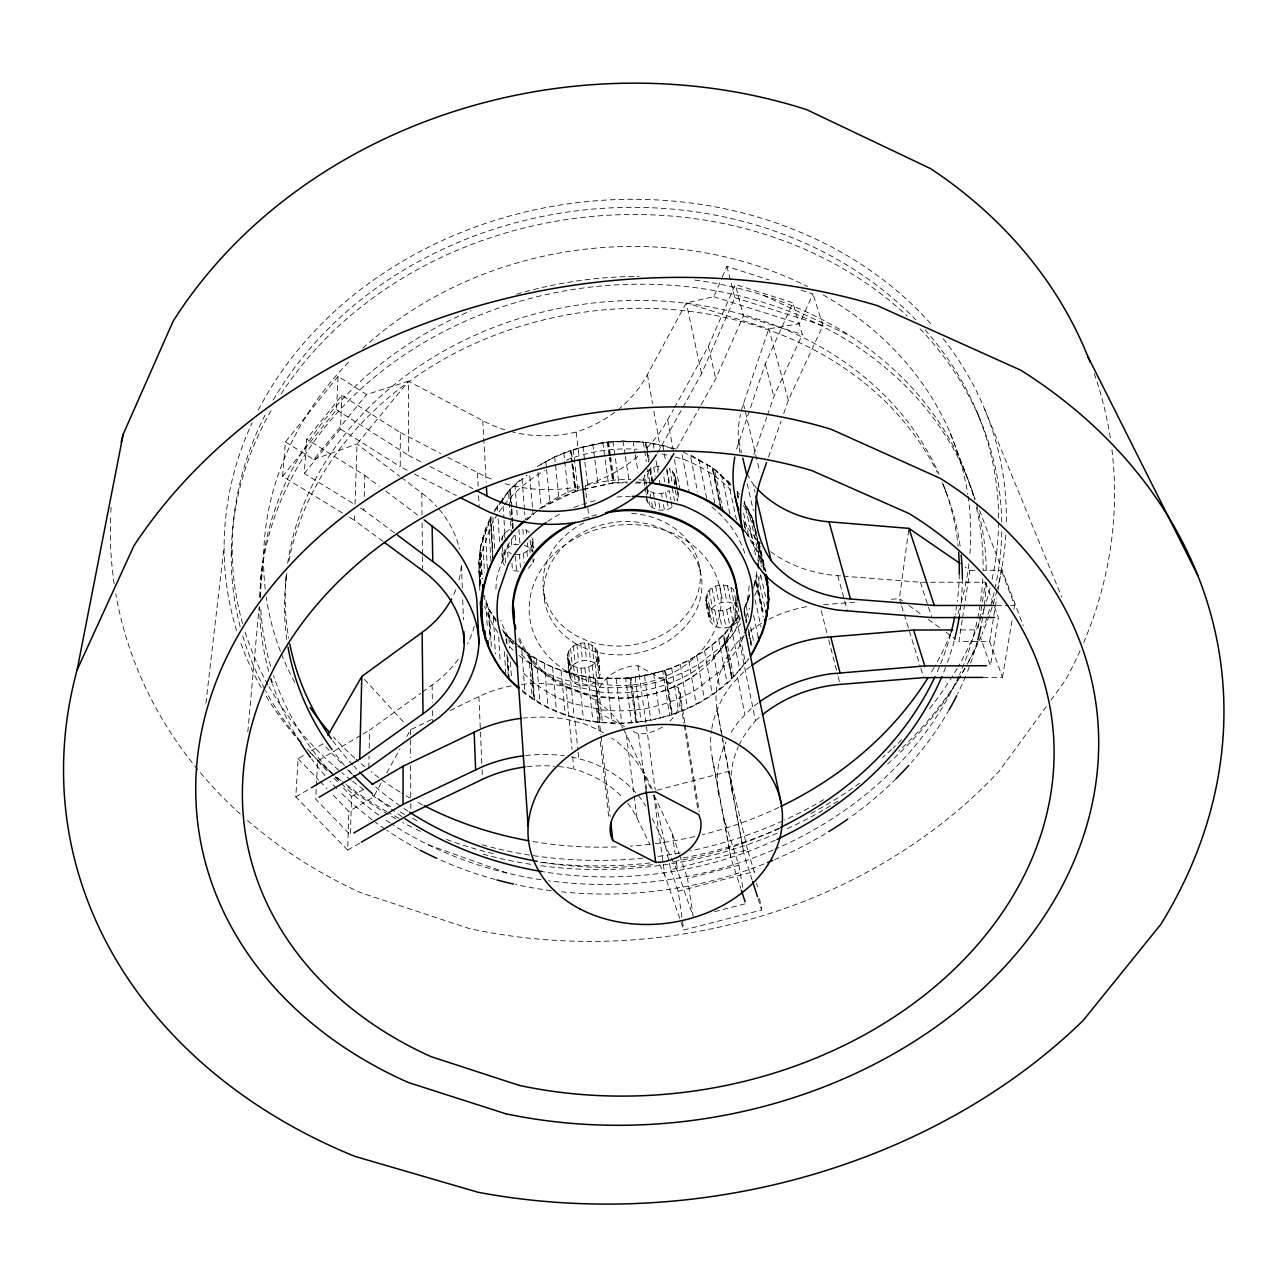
<?xml version="1.0" encoding="UTF-8"?>
<svg xmlns="http://www.w3.org/2000/svg" width="1288" height="1288" viewBox="0 0 1288 1288"><rect width="100%" height="100%" fill="white"/><g stroke="black" fill="none" stroke-linecap="round" stroke-linejoin="round"><path stroke-width="0.75" stroke-dasharray="5 3.75" d="M407.25 470.297L400.23 466.691L400.327 432.543L341.948 395.336L306.625 439.111L304.29 473.469L353.669 503.882M646.415 484.175L644.934 475.047L643.823 478.589L644.837 485.689M479.989 585.799L480.279 547.786L490.921 516.649L492.885 551.377M676.152 484.771L674.526 474.016L669.583 468.462L672.529 484.835M675.331 490.148L677.327 501.129L678.551 493.916L677.52 490.422M368.803 767.938L369.044 755.992M369.205 748.038L369.559 730.119L420.87 693.186M394.321 532.749L363.892 510.177L364.037 504.381M364.246 496.653L364.826 475.401L306.625 439.111M709.028 617.403C705.711 607.099 701.976 590.693 715.613 586.185C721.65 583.963 729.056 584.832 733.629 589.614L737.155 606.664C727.591 595.668 704.166 605.65 709.994 620.639C716.337 632.617 736.994 629.204 739.876 616.195M343.381 787.95L351.527 796.467L350.4 834.962L315.721 799.204L316.284 787.741M359.626 843.157L347.663 850.08L348.855 811.44L332.401 794.326M383.035 541.427L354.49 520.4L354.747 512.35M355.021 504.316L357.001 443.99L408.489 381.2L482.807 420.677A123.471 111.444 -5.1 0 0 504.687 429.773M304.29 473.469L340.435 429.001L341.948 395.336M316.381 785.825L317.605 760.999L361.284 735.046M342.511 513.059L282.603 476.351L336.474 409.697L338.084 376.305L366.549 394.547L408.489 381.2L408.699 455.469L422.931 462.827M347.663 850.08L295.805 796.918L298.108 758.696L304.757 754.736M758.6 565.529L758.262 540.751M479.812 590.419L478.782 562.421L480.263 548.269M285.856 581.403L286.403 574.287A337.987 282.33 -7.8 0 0 288.689 638.156M282.603 476.351L285.453 441.929L338.084 376.305M260.884 578.876L261.689 569.988M247.811 731.89L259.033 607.63M259.935 597.616L263.621 556.754M737.187 601.931L735.545 619.383L725.869 642.809L709.591 663.562M756.813 571.792L754.527 583.528M757.908 560.57L759.051 548.994L752.578 518.597L743.675 502.98M231.244 555.337L232.194 546.869M205.887 703.248L224.112 546.514M908.668 530.318L899.378 598.646L901.117 604.297M962.233 619.995L958.9 641.472L989.667 641.392L1002.434 677.311L982.76 677.391M962.539 617.999L969.945 570.294L965.002 566.897M978.204 627.9L985.513 582.224L920.389 582.24L843.672 576.187M989.667 641.392L996.799 597.938M998.087 590.049L1001.323 570.294L983.678 570.294M1002.434 677.311L1012.642 617.049M1013.962 609.272L1014.622 605.392L1001.323 570.294M753.448 588.294L755.863 580.212L763.221 613.378M492.773 560.151L490.39 517.696L485.302 529.191L480.392 547.432L481.921 578.65M501.225 539.833L504.188 533.248L510.595 528.74M515.313 554.436C524.119 555.37 534.214 548.253 532.717 538.706L533.49 548.092M528.273 568.33L533.184 562.598L534.198 559.137M674.477 407.7L708.4 346.279L735.368 284.439L792.909 302.777L765.249 363.924L736.591 449.045A137.768 116.564 -18.9 0 0 735.802 452.249M567.638 654.626C569.376 645.497 580.292 641.215 588.6 643.759C601.528 647.558 598.775 663.867 600.015 674.236C598.163 683.381 587.231 687.599 578.892 685.103C565.738 681.416 568.781 665.043 567.638 654.626L569.393 675.476M569.36 672.159C571.985 657.701 596.666 656.22 599.999 670.935M646.479 495.043L649.748 488.216M567.686 657.927C571.196 673.93 599.644 670.001 597.954 653.435M674.332 484.658L675.476 481.116M741.341 410.792A119.607 102.364 -19.5 0 1 743.434 403.788L768.791 328.81L799.413 323.771L813.002 293.986L799.606 289.687M753.85 454.519L766.763 417.151M767.407 415.283L773.863 396.591L802.327 334.494L792.909 302.777M768.501 457.015L781.059 421.112M783.7 413.561L788.32 400.327L822.935 325.542L813.002 293.986M705.824 600.256C708.754 615.439 733.5 613.41 736.334 599.097M487.267 526.985L480.666 545.693L482.292 578.843M744.142 609.063L750.067 594.541L747.732 599.838M749.986 594.396L743.884 609.144L746.654 622.346M753.754 585.316L756.008 579.858L762.931 611.076M740.423 617.982L735.416 630.025A126.997 106.324 -7.8 0 1 600.611 692.091L569.908 685.297A126.997 106.324 -7.8 0 1 520.175 653.096M745.655 617.628L749.536 608.306M754.849 595.555L757.875 588.262A141.358 118.963 -7.8 0 0 760.387 574.802M743.595 636.272L738.926 647.478L720.475 670.871L695.906 689.788A128.253 106.823 -7.8 0 1 602.848 710.026L571.856 703.248A128.253 106.823 -7.8 0 1 521.624 671M617.902 409.809A123.439 111.348 -4.4 0 0 647.429 374.663L686.279 302.857L713.81 296.691L721.505 278.868M722.278 277.081L726.899 266.391L769 279.882M657.331 453.135A130.12 115.067 -4.8 0 0 660.341 448.031L701.541 373.729L734.82 297.608L726.899 266.391M701.123 404.867L715.709 378.769L743.434 315.946L735.368 284.439M746.863 621.814L744.094 608.628L749.761 597.745M381.071 783.233L373.472 797.047L348.855 811.44M386.786 772.881L400.085 748.714M406.75 736.623L410.55 729.733L432.124 719.268M646.93 447.789A142.356 127.061 -4.6 0 0 663.352 427.246L673.511 409.455M676.812 448.385L700.157 406.606M494.512 510.161L509.806 489.633L510.644 501.628M500.259 503.27L508.47 491.034L510.418 519.032M748.634 659.15L732.405 678.438L723.888 634.694L738.668 617.129M493.996 512.238L500.871 502.417M502.014 500.774L510.032 489.311L526.937 475.159M1046.307 706.532L999.585 770.707A503.399 427.6 -7.8 0 1 469.46 928.616L360.914 892.777A503.399 427.6 -7.8 0 1 246.282 819.409M1050.976 700.109L1065.256 680.499A503.399 427.6 -7.8 0 0 1080.471 649.909M738.636 615.954L725.225 633.422L733.79 677.134M599.564 722.504C576.67 720.072 554.13 712.828 534.649 700.463L531.252 656.091C589.968 692.976 673.56 683.429 723.244 635.322L731.745 679.082C715.082 695.295 694.457 707.241 672.433 714.582L665.526 670.259C695.15 660.535 721.634 641.038 739.119 615.229M740.874 623.73L725.321 643.565L698.305 664.479A141.358 118.963 -7.8 0 1 596.038 686.794L561.954 679.259A141.358 118.963 -7.8 0 1 518.919 655.351M522.204 690.223C587.827 745.172 699.658 729.137 748.087 658.683M285.453 441.929L313.773 459.494L366.549 394.547M750.518 666.443A126.771 100.062 -13.3 0 0 744.013 671.611L732.115 683.928A127.013 100.367 -13.5 0 0 711.749 728.96M758.085 703.006A129.476 101.011 -13.1 0 0 751.435 708.223L739.248 720.7A129.734 101.317 -13.3 0 0 730.409 733.613M524.457 509.694L521.93 477.88L510.451 488.957L511.722 506.941M518.645 639.299C560.65 735.351 731.407 708.352 736.237 601.577M518.613 544.405C507.214 543.053 496.588 557.624 505.765 566.672M647.059 471.811L653.708 467.19L661.952 465.95M646.431 498.698C648.605 511.095 666.202 513.719 674.155 505.234M526.341 520.207L533.763 514.073M422.48 692.026L438.355 680.273A135.369 112.394 2.9 0 0 458.673 658.715M571.679 462.151L570.343 450.365L554.661 456.773L537.434 466.369C577.958 442.009 628.592 433.911 673.817 449.142M537.965 472.31L541.185 507.923L558.912 498.134L575.044 491.597L571.904 464.115M311.39 750.791L322.998 743.868L342.27 764.17M362.942 734.063L369.559 730.119M295.805 796.918L309.619 788.755M351.527 796.467L363.554 789.415M697.001 673.302C642.567 714.615 545.355 704.794 518.694 635.966M652.517 507.714L649.796 491.195C655.721 494.769 663.513 494.334 669.213 490.519L670.839 499.68M450.108 710.541L478.894 696.583A108.884 86.457 -4.4 0 1 514.025 685.441M541.185 507.923L575.575 491.34L581.274 490.068M583.384 518.501L598.051 514.427M581.339 489.537L576.026 491.243L572.87 463.761M313.773 459.494L357.001 443.99L399.65 476.254M669.631 715.548L671.515 714.888L664.624 670.565L644.483 675.894L631.039 677.907L637.013 722.375L650.81 720.33L669.631 715.548L662.805 671.209L631.039 677.907M609.111 455.662L607.195 441.977L602.816 442.444L571.292 450.011L572.645 461.796M583.013 489.038L612.943 483.016L609.385 457.61M657.057 790.172L728.895 771.335L722.536 738.072M654.046 795.018L670.79 869.77L747.652 849.855L755.235 875.373M693.314 917.137L687.502 878.496L738.829 865.214L724.21 819.651L711.105 751.226A127.013 100.367 -13.5 0 1 711.475 730.699M759.534 898.461L761.691 910.004L683.751 930L678.164 891.232L754.51 871.525M714.647 911.663L745.688 903.677M583.19 489.649L613.619 482.855L627.224 482.952M607.195 441.977L573.24 449.303L578.022 490.519M579.278 486.413L575.414 487.202A142.388 127.19 -5.3 0 1 502.433 482.92M625.694 678.486L629.784 678.035L635.741 722.52L621.83 723.486L600.53 722.616L595.475 678.068L625.694 678.486L631.539 722.971M627.498 481.986L614.328 482.871L610.737 457.465M610.464 455.517L608.532 441.832L623.038 440.915L645.208 442.154L648.46 461.668M823.692 604.7L855.57 602.156M891.409 599.29L899.378 598.646L902.598 600.965M633.213 731.246L638.446 734.031L644.821 733.596A42.424 34.341 -7.8 0 0 664.64 725.498M684.781 722.536L679.967 692.815L678.18 687.84L637.93 665.719L631.41 666.17A42.424 34.341 -7.8 0 0 596.457 707.643L599.371 733.596M511.948 563.13L512.463 570.681L520.69 571.292M629.784 678.035L597.391 678.309L602.494 722.858M996.542 605.408L1008.601 605.392M1010.613 605.392L1014.622 605.392M960.703 629.929L977.882 629.896M969.945 570.294L975.821 570.294M608.532 441.832L643.179 441.865L646.383 461.378M635 483.016L646.657 483.097M636.159 482.002L648.218 482.71M770.691 551.763A138.058 117.095 -18.9 0 0 829.359 574.802L841.708 576.026M519.128 645.964C539.72 664.431 567.09 674.976 594.525 677.955L600.852 734.562M675.91 449.126L662.773 445.262L646.222 442.299L649.152 459.848M571.389 756.829L587.215 760.999A127.931 99.047 -4.3 0 1 636.063 792.941M603.444 732.872A125.29 98.162 -4.2 0 0 583.351 723.582L566.076 719.106A125.129 97.985 -4.5 0 0 523.057 718.108M662.064 453.891L671.499 456.226M675.315 457.176L682.946 459.059A141.358 118.963 -7.8 0 1 730.892 490.165M743.434 315.946L802.327 334.494M734.82 297.608L822.935 325.542M713.81 296.691L799.413 323.771M428.292 844.799L507.472 873.184M505.524 562.904L504.687 549.686L511.304 553.679M524.087 545.13L527.774 546.788L532.958 552.198L531.719 537.209M529.432 532.346L522.799 528.289L523.508 537.643M763.414 295.322L850.064 335.782M447.677 457.224L485.399 476.576A142.388 127.19 -5.3 0 0 493.803 480.005M720.668 508.728L712.039 467.447L690.271 454.761L697.549 491.952M414.269 473.92L456.387 495.606M430.031 466.514L472.712 488.603M400.327 432.543L440.657 453.569M683.123 451.943L712.522 467.705L731.053 485.383M624.503 726.577L598.356 712.57L596.457 707.643M349.354 517.245L354.49 520.4M522.22 691.559L533.86 699.98L530.495 655.608L517.808 646.157M360.479 508.084L363.892 510.177M340.435 429.001L400.23 466.691M336.474 409.697L408.699 455.469M909.022 605.601L921.902 614.859M928.342 619.48L939.596 627.578M946.036 632.215L955.696 639.154M364.826 475.401L379.252 486.22M385.659 491.034L419.325 516.279M401.244 477.446L421.772 492.982A117.272 98.339 3.3 0 1 436.857 506.683M730.393 483.515L712.811 467.979L721.441 509.275M513.3 641.005L506.007 634.823L502.723 629.913M506.957 643.227L506.458 635.193L513.944 641.682M515.442 642.97L528.949 654.642L532.266 699.014M745.559 532.024L762.174 560.618L764.219 570.262M506.458 635.193L515.136 643.936M730.843 485.077L714.373 469.057L723.051 510.37M298.108 758.696L318.683 780.077M320.052 781.51L326.911 788.626M317.605 760.999L328.456 772.349M333.898 778.016L337.955 782.283M347.68 769.87L351.753 774.152M364.52 679.42L403.772 722.327M503.222 631.603L505.701 634.356L506.184 642.374M743.401 520.658A137.768 116.564 -18.9 0 0 746.154 525.81L756.201 539.157A138.058 117.095 -18.9 0 0 760.467 543.343M761.981 560.296L753.577 543.262L746.299 532.942L743.772 521.592M739.393 494.302L737.042 491.324L739.022 494.705M513.091 643.952L506.007 634.823L506.506 642.841M495.928 620.059L488.732 608.983L490.277 638.848M502.449 629.591L505.701 634.356M496.17 620.108L488.522 608.661L484.562 595.442M491.308 646.399L489.424 610.544L498.054 624.889M743.933 503.141L752.385 518.275L765.587 571.55M763.897 570.23L751.806 516.649L744.174 501.483L753.577 543.262M650.665 788.143L641.537 769.612A125.29 98.162 -4.2 0 0 611.687 738.056M627.707 803.342A114.181 88.389 -4.3 0 1 636.948 817.928L650.021 844.848M659.601 864.57L664.833 875.341L680.499 920.582M652.308 818.637L677.713 871.493L692.654 915.237M623.537 729.491A109.013 86.618 -4.1 0 1 626.354 734.852L653.177 791.186M654.111 795.356L672.143 833.191L679.034 853.542M483.241 595.153L488.377 608.21L490.036 640.072M984.74 409.359L1061.731 597.036M977.222 412.546L980.377 420.371M950.222 433.106L975.225 499.003M979.46 510.193L1023.3 625.726M985.513 582.224L998.409 617.483L990.44 665.703L980.522 637.431M946.326 492.918L943.283 484.529A337.987 282.33 -7.8 0 1 958.127 546.466M752.675 519.08L754.639 524.538M681.143 922.466L683.751 930M670.79 869.77L678.164 891.232M679.662 855.393L687.502 878.496M920.389 582.24L931.868 617.596M712.103 757.73L730.876 857.744L740.761 888.366M722.31 738.088L744.142 854.797L751.999 879.543M758.052 898.573L761.691 910.004M901.697 606.181L920.26 666.347M920.84 668.231L923.738 677.633M478.878 570.745L480.762 582.723M837.764 575.72L847.472 611.108M788.32 400.327L768.791 328.81L686.279 302.857L701.541 373.729M765.249 363.924L773.863 396.591M821.213 610.818L828.2 637.93M828.699 639.862L837.699 674.735M838.198 676.667L840.195 684.411M743.434 403.788L759.84 471.955M747.652 849.855L728.895 771.335L744.142 854.797M747.185 473.726A119.607 102.364 -19.5 0 0 753.174 484.095L755.01 491.936M738.926 441.269L741.534 452.539M747.169 483.66L753.399 510.773M758.986 542.184L765.587 570.986M758.584 541.765L765.314 571.55M748.312 508.953L757.827 550.829M759.163 557.269L761.369 566.945M760.789 575.237L765.603 596.586M750.566 532.862L756.265 558.139M708.4 346.279L715.709 378.769M764.766 606.841L757.36 573.74L756.056 579.391L762.979 610.593M743.611 513.236L748.698 535.969M737.477 493.224L738.314 497.007M737.187 492.708L738.443 498.392M743.901 522.976L746.01 532.443M737.171 494.19L738.008 497.973M755.476 581.886L763.253 617.033M755.074 599.677L761.063 627.095M728.01 480.907L737.026 522.381M753.577 615.406L758.23 637.013M721.457 474.773L729.91 514.282M745.994 605.408L748.489 617.21M750.582 627.047L753.496 640.828M748.457 629.365L752.031 646.318M748.634 631.764L751.403 644.966M743.917 611.494L746.283 622.812M748.666 634.115L751.033 645.433M712.522 467.705L721.151 508.985M737.911 606.696L739.087 612.396M706.79 463.793L715.275 505.041M735.174 602.398L738.7 619.528M730.876 587.312L734.369 604.362M736.688 619.995L745.575 663.513M733.065 605.392L736.559 622.539M744.432 635.499A110.269 88.26 -13.5 0 0 739.151 640.281L755.525 720.813A115.791 90.434 -13.3 0 0 739.747 743.74M727.446 585.75L730.892 602.784M730.151 607.872L733.613 625.034M698.74 459.027L707.015 500.195M723.566 585.01L726.996 602.043M731.214 626.87L739.94 670.485M726.625 609.691L730.055 626.87M719.541 585.154L722.922 602.204M737.525 677.44L744.786 714.132M722.729 610.705L726.11 627.9M715.613 586.185L718.946 603.235M723.663 635L732.164 678.744M718.72 610.866L722.069 628.045M712.071 588.02L715.355 605.086M714.888 610.142L718.189 627.337M718.768 639.621L727.14 683.429M709.141 590.532L712.409 607.614M739.151 640.281A110.478 88.518 -13.7 0 0 717.303 710.686L722.166 736.108M682.157 454.938L689.225 492.096M711.459 608.596L714.727 625.775M707.048 593.559L710.284 610.657M708.69 606.326L711.926 623.489M705.921 596.875L709.141 613.99M706.774 603.476L709.994 620.639M699.561 566.962L701.155 575.478M756.668 883.069L757.376 886.917M711.845 645.433L720.024 689.354M667.699 419.985L673.898 453.601M674.397 459.575L679.79 488.893M675.54 477.494L676.876 484.787M674.526 474.016L677.198 488.603M677.472 492.08L678.47 497.571M717.303 710.686L721.956 736.14M672.497 470.941L675.476 487.315M704.504 650.859L712.473 694.844M672.207 487.862L674.493 500.678M479.667 579.004L480.827 585.525M738.829 865.214L742.951 888.301M662.773 445.262L665.542 460.879M666.942 468.687L670.066 486.268M666.637 470.394L668.891 483.113L664.817 482.308L663.223 473.227M671.161 501.515L672.143 507.021M647.429 374.663L652.533 403.627M653.885 411.355L660.341 448.031M696.792 655.85L704.536 699.931M724.21 819.651L730.876 857.744M665.59 492.435L668.456 508.969M657.766 466.095L658.393 469.734M653.064 443.265L654.062 449.11M656.075 460.83L658.088 472.535M659.424 480.344L660.1 484.24M661.549 493.513L662.177 497.184M663.449 504.542L664.383 510.048M688.726 660.406L696.245 704.552M653.708 467.19L655.238 476.27M658.941 502.851L660.181 510.193M650.456 467.657L652.726 481.326M645.658 442.154L648.911 461.668M650.215 469.476L652.163 481.181M650.054 469.138L651.567 478.234M649.748 469.476L651.696 481.181M653.386 492.869L656.139 509.404M680.338 664.495L687.647 708.706M647.671 469.186L649.925 482.839M647.365 473.646L648.862 482.742M646.721 485.995L647.606 491.469M646.882 488.748L647.784 494.254M648.975 501.579L649.571 505.25M685.103 724.516L699.255 811.714M678.18 687.84L683.944 723.47M684.25 725.45L698.016 810.555M643.823 478.589L644.708 484.079M645.127 487.524L647.494 502.175M671.692 668.102L678.76 712.377M633.149 441.076L635 452.78M635.306 454.745L638.075 472.294M665.043 670.485L671.934 714.808M718.64 795.276L717.658 788.707A129.734 101.317 -13.3 0 1 725.997 742.017M623.038 440.915L625.115 454.584M625.404 456.532L629.236 481.905M653.708 673.817L660.293 718.205M672.143 833.191L675.202 854.266M676.329 861.914L677.713 871.493M612.911 441.365L618.82 482.388M644.483 675.894L650.81 720.33M607.856 441.832L609.788 455.501M610.061 457.465L613.619 482.855M637.93 665.719L655.27 789.882M653.724 795.099L664.833 875.341M602.816 442.444L608.435 483.499M635.129 677.456L641.215 721.924M644.66 775.521L646.817 791.444M638.446 734.031L646.141 791.331M630.412 678.035L636.385 722.52M592.802 444.135L594.589 457.836M594.847 459.784L598.147 485.222M626.354 734.852L636.948 817.928M616.244 678.969L621.83 723.486M582.933 446.421L584.623 460.138M584.849 462.102L587.988 487.572M585.782 490.986L585.074 485.222L594.332 481.986A142.356 127.061 -4.6 0 0 640.522 453.956M586.008 492.901L586.942 500.597M587.875 508.293L589.276 519.837M606.793 678.905L612.138 723.437M614.811 412.208A123.439 111.348 -4.4 0 1 576.139 432.06L579.214 457.852M597.97 656.719L600.015 674.236M596.908 650.279L598.952 667.78M596.956 659.923L598.984 677.472M594.911 647.51L596.924 664.978M570.858 450.108L572.21 461.893M572.436 463.857L575.575 491.34M594.976 662.853L596.972 680.402M592.061 645.272L594.058 662.74M595.056 678.068L600.095 722.616M601.077 736.559L610.093 816.528M592.174 665.268L594.138 682.849M600.256 741.582L608.983 819.458M588.6 643.759L590.548 661.227M588.745 667.039L590.677 684.636M584.72 643.05L586.636 660.519M563.806 452.764L568.314 494.045M588.085 677.166L592.947 721.715M584.897 668.037L586.797 685.635M580.711 643.211L582.579 660.68M580.936 668.198L582.788 685.796M576.863 644.225L578.682 661.694M578.908 675.476L583.528 720.024M577.072 667.506L578.892 685.103M554.661 456.773L558.912 498.134M573.401 646.013L575.189 663.497M573.611 666.009L575.398 683.606M570.6 648.46L572.355 665.96M570.777 663.803L572.532 681.384M568.636 651.406L570.375 668.923M574.963 720.813L577.877 750.324M578.071 752.305L578.65 758.197M568.749 661.05L570.487 678.615M569.908 673.27L574.303 717.802M545.854 461.313L546.418 467.238M546.611 469.218L549.847 502.771M521.463 684.395A108.884 86.457 -4.4 0 1 565.996 686.713L571.969 749.358M572.709 757.199L573.836 768.936A114.181 88.389 -4.3 0 1 622.346 797.224M561.133 670.549L565.287 715.065M552.6 667.297L556.545 711.797M544.261 594.766L545.017 603.412M529.787 475.868L532.974 513.558L525.246 519.644L524.602 511.69M544.373 663.562L548.092 708.014M532.797 542.216L533.264 547.867M531.799 545.661L532.266 551.296M532.878 558.831L533.184 562.598M530.028 539.833L530.801 549.203M529.803 548.769L530.109 552.536M526.438 529.932L526.728 533.683M527.468 543.037L527.774 546.788M536.468 659.343L539.994 703.747M526.937 551.361L527.388 557.012M523.411 553.244L524.119 562.679M530.785 655.866L534.166 700.237M518.887 529.384L520.014 544.357M514.926 484.272L516.697 508.197M516.858 510.193L517.438 518.162M519.45 554.291L520.416 567.509M515.136 535.148L515.796 544.502M515.458 556.336L516.52 571.437M511.867 508.937L512.721 520.932M512.865 522.928L513.429 530.914M521.817 649.506L524.957 693.813M510.032 489.311L511.304 507.295M511.449 509.291L512.286 521.286M512.431 523.282L512.994 531.284M511.207 509.629L512.044 521.624M512.189 523.62L512.608 529.61M510.547 521.028L511.384 533.039M511.384 539.962L511.771 545.581M507.923 543.745L508.18 547.497M507.681 552.069L508.052 557.72M502.594 498.15L502.98 504.155M503.109 506.168L503.898 518.195M504.027 520.207L505.331 540.268M504.188 533.248L504.429 536.999M508.921 637.946L509.565 647.993M510.451 662.048L511.352 676.103M502.207 536.388L502.433 540.139M502.513 546.724L503.592 563.693M501.934 552.777L502.401 560.312M507.826 657.266L509.195 679.34M507.375 656.896L508.615 676.957M506.941 654.417L508.293 676.49M497.313 505.556L497.667 511.32M498.134 519L499.551 542.039M504.429 651.648L505.878 675.701M492.869 517.084L494.769 549.831M498.746 636.9L500.114 660.905M490.567 517.148L492.853 557.656M488.651 521.125L490.889 561.697M482.807 420.677L486.172 482.098M493.449 617.854L495.413 653.805M485.302 529.191L487.444 569.892M486.027 602.961L487.331 628.802M482.646 537.402L484.417 572.387M477.494 472.76L478.154 486.22M478.621 495.832L479.2 507.359M479.378 554.049L480.778 583.384M478.782 562.421L479.812 583.995M478.894 696.583L480.36 730.087M480.44 732.051L481.986 767.519M482.066 769.5L482.501 779.337M462.295 587.908L461.442 564.047A117.562 98.806 3.4 0 1 458.415 581.935M462.73 599.838L463.455 619.721M432.092 685.103L432.382 702.733M432.51 710.574L432.704 722.343M421.772 492.982L422.029 514.878M422.11 522.848L422.48 554.709M422.496 556.706L422.657 570.648M410.55 729.733L410.582 737.702M410.582 739.698L410.647 757.634M410.663 765.619L410.792 801.506M410.792 803.503L410.84 813.469M455.759 589.791A117.562 98.806 3.4 0 1 453.102 595.909M439.256 509.42A117.272 98.339 3.3 0 1 459.494 549.251M740.037 452.7A119.607 102.364 -19.5 0 1 740.503 414.317M750.067 630.991A110.269 88.26 -13.5 0 1 762.319 622.861M768.888 619.287A110.269 88.26 -13.5 0 1 810.297 606.101M565.996 686.713A109.013 86.618 -4.1 0 1 622.764 728.171M576.139 432.06A123.471 111.444 -5.1 0 1 512.366 431.915M757.763 489.311A119.848 102.815 -19.5 0 1 753.174 484.095M755.525 720.813A115.566 90.144 -13.1 0 1 759.662 717.11M732.292 792.925A115.791 90.434 -13.3 0 1 738.314 746.766M527.162 766.714A114.036 88.212 -4.6 0 1 554.677 766.183M558.557 766.521A114.036 88.212 -4.6 0 1 573.836 768.936M474.274 626.226A135.369 112.394 2.9 0 1 467.592 643.903M638.429 795.71A127.931 99.047 -4.3 0 1 645.674 805.869M525.633 755.557A127.77 98.854 -4.6 0 1 564.402 755.75M758.906 541.878A141.358 118.963 -7.8 0 1 761.015 566.994M513.155 650.231A141.358 118.963 -7.8 0 1 506.538 643.469M497.86 632.537A141.358 118.963 -7.8 0 1 484.562 606.423M479.828 585.589A141.358 118.963 -7.8 0 1 480.682 556.191L491.034 525.456A141.358 118.963 -7.8 0 1 498.021 513.493M499.148 511.835A141.358 118.963 -7.8 0 1 544.776 470.474M566.205 460.235A141.358 118.963 -7.8 0 1 637.109 449.238M743.369 505.54A141.358 118.963 -7.8 0 1 756.974 534.246M631.603 513.349A78.922 66.219 -7.8 0 1 692.88 605.054A78.922 66.219 -7.8 0 1 567.799 630.186A78.922 66.219 -7.8 0 1 583.689 522.976M679.967 692.815A42.424 34.341 -7.8 0 1 669.937 721.119M547.658 521.463A128.253 106.823 -7.8 0 1 561.101 513.429M573.82 507.52A128.253 106.823 -7.8 0 1 597.906 500.018M616.888 497.023A128.253 106.823 -7.8 0 1 630.315 496.347M749.085 585.927A126.997 106.324 -7.8 0 1 746.364 603.702M513.043 644.177A126.997 106.324 -7.8 0 1 500.774 620.349M495.944 589.002A126.997 106.324 -7.8 0 1 497.41 574.963L506.844 547.545A126.997 106.324 -7.8 0 1 515.844 533.103M527.243 519.853A126.997 106.324 -7.8 0 1 537.692 510.499M539.302 509.227A126.997 106.324 -7.8 0 1 579.455 487.685M585.138 485.85A126.997 106.324 -7.8 0 1 630.862 479.474M638.896 479.812A126.997 106.324 -7.8 0 1 646.801 480.569M711.91 507.005A126.997 106.324 -7.8 0 1 745.736 556.384M968.061 496.299A354.522 299.267 -7.8 0 1 969.719 555.901M968.882 563.886A354.522 299.267 -7.8 0 1 960.043 606.761M959.463 608.693A354.522 299.267 -7.8 0 1 957.66 614.44M950.721 633.422A354.522 299.267 -7.8 0 1 934.991 665.944M934.025 667.651A354.522 299.267 -7.8 0 1 930.017 674.477M778.838 807.383A354.522 299.267 -7.8 0 1 702.443 834.688M694.715 836.54A354.522 299.267 -7.8 0 1 652.034 844.043M650.07 844.284A354.522 299.267 -7.8 0 1 630.283 846.152M616.389 846.892A354.522 299.267 -7.8 0 1 530.753 841.128M422.528 804.871A354.522 299.267 -7.8 0 1 417.28 802.086M410.357 798.206A354.522 299.267 -7.8 0 1 401.808 793.15M400.117 792.104A354.522 299.267 -7.8 0 1 380.411 778.854M378.833 777.694A354.522 299.267 -7.8 0 1 371.024 771.77M364.971 766.907A354.522 299.267 -7.8 0 1 356.068 759.276M354.603 757.956A354.522 299.267 -7.8 0 1 333.512 736.945M294.646 682.286A354.522 299.267 -7.8 0 1 281.122 653.177M280.414 651.309A354.522 299.267 -7.8 0 1 266.262 597.213M265.215 589.163A354.522 299.267 -7.8 0 1 351.109 359.529M362.797 348.275A354.522 299.267 -7.8 0 1 807.528 286.548M823.274 294.984A354.522 299.267 -7.8 0 1 967.771 494.367M925.074 329.857A384.227 325.349 -7.8 0 1 998.619 520.384M998.603 522.413A384.227 325.349 -7.8 0 1 991.857 580.437M990.07 588.036A384.227 325.349 -7.8 0 1 985.851 603.203M985.256 605.086A384.227 325.349 -7.8 0 1 982.132 614.489M981.472 616.356A384.227 325.349 -7.8 0 1 958.143 666.669M957.145 668.391A384.227 325.349 -7.8 0 1 927.312 711.443M901.729 739.715A384.227 325.349 -7.8 0 1 893.083 748.054M891.602 749.423A384.227 325.349 -7.8 0 1 882.586 757.489M823.821 799.623A384.227 325.349 -7.8 0 1 784.505 820.118M782.669 820.955A384.227 325.349 -7.8 0 1 690.03 850.966M680.322 852.865A384.227 325.349 -7.8 0 1 656.864 856.568M642.986 858.162A384.227 325.349 -7.8 0 1 497.41 848.728M495.526 848.277A384.227 325.349 -7.8 0 1 482.066 844.783M417.006 820.537A384.227 325.349 -7.8 0 1 411.758 817.977M404.657 814.37A384.227 325.349 -7.8 0 1 397.638 810.603M390.667 806.674A384.227 325.349 -7.8 0 1 371.974 795.115M363.747 789.496A384.227 325.349 -7.8 0 1 352.574 781.317M351.012 780.109A384.227 325.349 -7.8 0 1 341.851 772.768M338.873 770.272A384.227 325.349 -7.8 0 1 268.951 686.536M267.952 684.765A384.227 325.349 -7.8 0 1 244.833 631.136M242.595 623.65A384.227 325.349 -7.8 0 1 266.407 412.466M273.233 400.053A384.227 325.349 -7.8 0 1 915.768 319.81M920.035 328.746A386.303 326.315 -7.8 0 1 1001.742 522.026M1001.742 531.944A386.303 326.315 -7.8 0 1 995.366 586.861M994.062 592.577A386.303 326.315 -7.8 0 1 983.774 626.66M977.882 641.488A386.303 326.315 -7.8 0 1 967.642 663.079M964.857 668.311A386.303 326.315 -7.8 0 1 959.093 678.454M958.095 680.128A386.303 326.315 -7.8 0 1 885.661 765.7M837.86 801.249A386.303 326.315 -7.8 0 1 784.537 829.939M777.131 833.191A386.303 326.315 -7.8 0 1 538.658 865.456M530.769 864.312A386.303 326.315 -7.8 0 1 482.436 853.944M420.613 831.324A386.303 326.315 -7.8 0 1 415.3 828.812M411.79 827.105A386.303 326.315 -7.8 0 1 402.886 822.565M395.835 818.749A386.303 326.315 -7.8 0 1 346.086 785.535M338.535 779.321A386.303 326.315 -7.8 0 1 335.508 776.728M333.995 775.408A386.303 326.315 -7.8 0 1 312.308 754.559M310.923 753.094A386.303 326.315 -7.8 0 1 306.85 748.666M301.553 742.645A386.303 326.315 -7.8 0 1 265.618 690.69M264.668 688.951A386.303 326.315 -7.8 0 1 242.273 634.227M240.18 626.644A386.303 326.315 -7.8 0 1 272.493 408.038M281.042 394.096A386.303 326.315 -7.8 0 1 907.299 316.124M976.32 507.424A362.331 302.825 -7.8 0 1 983.066 570.777M982.776 578.698A362.331 302.825 -7.8 0 1 959.56 674.526M958.803 676.2A362.331 302.825 -7.8 0 1 774.925 849.259M773.09 850.048A362.331 302.825 -7.8 0 1 548.559 880.815M541.041 879.736A362.331 302.825 -7.8 0 1 391.504 823.853M390.055 822.903A362.331 302.825 -7.8 0 1 384.822 819.377M378.64 814.998A362.331 302.825 -7.8 0 1 273.555 675.701M270.641 666.363A362.331 302.825 -7.8 0 1 260.74 607.195M260.466 597.584A362.331 302.825 -7.8 0 1 470.925 310.682M516.617 294.228A362.331 302.825 -7.8 0 1 639.025 276.437M694.876 280.092A362.331 302.825 -7.8 0 1 974.436 499.953M1111.93 449.673A503.399 427.6 -7.8 0 1 1083.707 642.503M240.325 814.113A503.399 427.6 -7.8 0 1 198.98 771.077M197.724 769.564A503.399 427.6 -7.8 0 1 115.759 593.832M114.165 583.883A503.399 427.6 -7.8 0 1 110.72 514.315M110.816 512.318A503.399 427.6 -7.8 0 1 111.171 506.329M1094.285 373.568A503.399 427.6 -7.8 0 1 1110.304 437.904M943.235 338.728A392.132 332.111 -7.8 0 1 1006.25 524.989M1005.799 535.084A392.132 332.111 -7.8 0 1 997.476 588.519M996.976 590.451A392.132 332.111 -7.8 0 1 981.939 634.372M981.134 636.24A392.132 332.111 -7.8 0 1 965.823 666.814M964.841 668.52A392.132 332.111 -7.8 0 1 898.734 751.162M859.788 783.12A392.132 332.111 -7.8 0 1 810.635 813.581M779.82 828.377A392.132 332.111 -7.8 0 1 683.3 857.905M650.102 862.928A392.132 332.111 -7.8 0 1 538.481 862.042M493.191 853.622A392.132 332.111 -7.8 0 1 443.829 838.456M398.958 818.315A392.132 332.111 -7.8 0 1 388.493 812.583M386.754 811.601A392.132 332.111 -7.8 0 1 342.447 781.655M340.918 780.447A392.132 332.111 -7.8 0 1 333.415 774.265M331.918 772.993A392.132 332.111 -7.8 0 1 310.118 752.595M300.587 742.403A392.132 332.111 -7.8 0 1 265.28 694.683M261.239 687.728A392.132 332.111 -7.8 0 1 239.729 640.072M236.638 630.653A392.132 332.111 -7.8 0 1 252.094 422.802M258.26 410.18A392.132 332.111 -7.8 0 1 575.929 202.812A392.132 332.111 -7.8 0 1 933.043 326.395M976.562 504.51A364.343 303.71 -7.8 0 1 986.286 573.353M986.141 582.949A364.343 303.71 -7.8 0 1 980.876 626.709M977.334 641.649A364.343 303.71 -7.8 0 1 966.306 674.558M965.581 676.345A364.343 303.71 -7.8 0 1 957.548 694.023M949.304 709.527A364.343 303.71 -7.8 0 1 911.357 762.464M896.239 778.548A364.343 303.71 -7.8 0 1 849.195 818.089M825.495 833.61A364.343 303.71 -7.8 0 1 774.555 859.643M763.881 864.023A364.343 303.71 -7.8 0 1 558.879 891.554M551.248 890.652A364.343 303.71 -7.8 0 1 515.425 884.47M495.107 879.479A364.343 303.71 -7.8 0 1 438.516 859.112M418.503 849.307A364.343 303.71 -7.8 0 1 386.674 830.213M385.015 829.086A364.343 303.71 -7.8 0 1 375.291 822.163M372.119 819.78A364.343 303.71 -7.8 0 1 339.517 791.331M336.764 788.546A364.343 303.71 -7.8 0 1 330.098 781.43M324.946 775.601A364.343 303.71 -7.8 0 1 311.632 758.954M299.685 741.421A364.343 303.71 -7.8 0 1 272.654 684.314M268.741 671.451A364.343 303.71 -7.8 0 1 259.661 606.423M259.757 596.618A364.343 303.71 -7.8 0 1 581.87 288.19A364.343 303.71 -7.8 0 1 974.871 498.859M959.27 573.965A337.987 282.33 -7.8 0 1 957.258 601.351M956.726 605.247A337.987 282.33 -7.8 0 1 955.084 614.923M950.689 634.082A337.987 282.33 -7.8 0 1 935.812 674.944M778.66 828.297A337.987 282.33 -7.8 0 1 672.191 861.849M652.63 864.634A337.987 282.33 -7.8 0 1 540.976 861.994M408.087 811.263A337.987 282.33 -7.8 0 1 401.888 807.141M400.359 806.079A337.987 282.33 -7.8 0 1 374.148 785.68M356.792 769.21A337.987 282.33 -7.8 0 1 354.039 766.312M352.671 764.863A337.987 282.33 -7.8 0 1 332.465 740.326M287.675 563.339A337.987 282.33 -7.8 0 1 584.044 304.161A337.987 282.33 -7.8 0 1 939.049 474.29M962.345 578.682A339.871 283.167 -7.8 0 1 959.415 615.938M954.15 641.005A339.871 283.167 -7.8 0 1 947.002 663.658M945.617 667.377A339.871 283.167 -7.8 0 1 942.655 674.767M775.263 840.179A339.871 283.167 -7.8 0 1 541.668 871.525M401.888 816.608A339.871 283.167 -7.8 0 1 391.278 809.041M388.316 806.803A339.871 283.167 -7.8 0 1 373.987 795.115M352.397 774.249A339.871 283.167 -7.8 0 1 345.715 766.795M344.411 765.281A339.871 283.167 -7.8 0 1 333.254 751.258M286.822 639.412A339.871 283.167 -7.8 0 1 287.015 572.194M288.866 561.149A339.871 283.167 -7.8 0 1 585.122 312.018A339.871 283.167 -7.8 0 1 937.326 472.503M942.075 482.646A339.871 283.167 -7.8 0 1 960.268 547.159M565.996 670.807A96.278 80.162 -7.8 0 0 720.201 612.364A96.278 80.162 -7.8 0 0 589.26 531.976A96.278 80.162 -7.8 0 0 565.996 670.807M575.495 643.469A79.357 66.413 -7.8 0 0 701.429 592.818A79.357 66.413 -7.8 0 0 591.595 528.273A79.357 66.413 -7.8 0 0 575.495 643.469"/><path stroke-width="1.5" d="M353.798 832.982L403.047 804.356L403.08 766.231L481.583 728.686A125.129 97.985 -4.5 0 1 521.334 718.318M311.342 787.725L359.706 759.163L361.799 676.458L422.142 632.392A117.562 98.806 3.4 0 0 451.589 598.904M490.664 652.018C481.632 633.277 478.685 611.671 482.356 591.208M765.571 622.297L768.839 599.854L766.457 574.818M737.348 600.144C738.056 535.631 662.612 498.182 605.553 512.753M765.04 574.11C773.315 601.625 765.265 631.812 750.534 655.592M424.122 519.885L438.677 531.139A135.031 111.847 2.8 0 1 476.769 599.226L479.023 643.517L478.17 651.583A138.428 113.747 2.5 0 1 439.095 717.448L368.803 767.938L319.15 797.192M482.501 590.355L487.556 571.824L492.773 560.151M77.103 669.953L133.952 545.71A582.208 460.83 -7.8 0 1 877.225 305.594L1020.917 370.284A582.208 460.83 -7.8 0 1 1160.826 924.333L1083.256 1020.386A582.208 460.83 -7.8 0 1 478.299 1192.334L354.828 1156.366A582.208 460.83 -7.8 0 1 77.103 669.953L123.197 434.233L173.139 321.195A503.399 427.6 -7.8 0 1 806.529 109.593L930.516 168.599A503.399 427.6 -7.8 0 1 1090.115 362.153M528.112 826.333L513.155 604.732C516.15 567.847 542.828 537.756 575.317 522.381C534.713 538.432 502.256 584.945 515.651 629.043L515.281 625.308M752.546 458.254L744.335 482.968A140.956 118.061 -18.5 0 0 753.947 560.731L764.187 574.239A141.261 118.625 -18.5 0 0 838.874 610.206L931.868 617.596L994.497 617.499M766.521 462.682L761.24 477.8A125.805 105.375 -18.5 0 0 771.045 560.473A126.079 105.874 -18.5 0 0 850.499 598.984L934.299 605.489L994.545 605.424M753.206 651.97L762.335 632.971L765.378 623.134L764.509 619.238M745.011 632.891L749.97 621.025A128.253 106.823 -7.8 0 0 681.883 505.315L649.361 497.426A128.253 106.823 -7.8 0 0 632.247 496.347M493.32 559.089L499.905 547.803L512.753 531.622M327.973 735.223L361.799 676.458M750.663 656.236L752.611 652.968M673.898 453.601L669.454 460.959A145.786 128.945 -4.8 0 1 598.743 516.552L579.375 521.865A145.818 129.074 -5.4 0 1 487.283 511.207L459.897 497.41M513.429 530.914L523.797 520.948M524.86 521.447C471.988 560.119 465.387 646.866 519.209 687.728M359.706 759.163L423.011 713.81A123.551 101.511 2.5 0 0 464.308 643.565L463.889 631.651M372.152 784.376L403.08 766.231M361.332 842.159L410.84 813.469L482.501 779.337A114.036 88.212 -4.6 0 1 525.198 766.956M403.047 804.356L483.258 766.312A127.77 98.854 -4.6 0 1 523.862 755.766M952.846 629.945L913.611 630.025L822.211 637.608A126.771 100.062 -13.3 0 0 751.87 665.461M986.463 665.719L924.8 665.944L831.388 673.737A129.476 101.011 -13.1 0 0 759.469 701.992M605.763 512.978C658.409 502.079 722.987 528.531 735.609 584.688L781.027 802.778M655.721 862.461L662.563 861.962A45.595 35.484 -7.8 0 0 700.527 819.635L698.643 814.515L655.544 791.846L648.54 792.345A45.595 35.484 -7.8 0 0 610.77 835.429L612.798 840.517L655.721 862.461L646.141 791.331M982.76 677.391L923.738 677.633L840.195 684.411A115.566 90.144 -13.1 0 0 762.544 714.711M757.763 489.311A119.848 102.815 -19.5 0 0 829.037 521.801L908.925 528.37L960.043 563.484M649.925 482.839L652.485 483.129C676.345 488.104 700.897 493.626 720.668 508.728M653.048 483.274C688.146 487.154 721.135 504.783 744.544 531.059M476.27 490.454L486.928 495.977A130.152 115.179 -5.4 0 0 585.138 507.44A130.12 115.067 -4.8 0 0 656.268 454.809M721.441 509.275L741.936 527.678M384.613 542.602L422.657 570.648A123.246 101.011 2.4 0 1 464.308 643.565M397.525 535.116L439.466 566.559A138.074 113.183 2.4 0 1 478.395 635.419L479.023 643.517M518.098 688.178L509.195 679.34M508.422 678.486L500.581 668.907L491.002 652.791M1087.877 356.502L1197.872 575.656M908.925 528.37L934.299 605.489M741.373 890.282L745.076 901.761M752.611 881.443L757.457 896.673M913.611 630.025L924.8 665.944M829.037 521.801L850.499 598.984M830.68 636.691L840.05 672.803M755.927 495.848L771.045 560.473M742.838 458.174L746.734 475.079M766.199 575.398L767.954 583.094M765.217 576.01L766.988 583.738M767.857 587.602L768.743 591.466M767.954 595.99L768.839 599.854M766.924 602.414L768.228 608.242M757.569 563.983L758.439 567.863M765.636 610.737L766.94 616.582M735.142 496.782L742.757 531.332M758.23 637.013L759.067 640.925M579.455 459.832L585.138 507.44M610.77 822.533L612.798 840.517M513.155 604.732L514.508 617.821M486.494 488.039L486.928 495.977M487.927 640.716L488.233 646.689M482.581 584.704L482.775 588.6M484.996 630.846L485.383 638.768M482.163 608.918L482.356 612.863M482.936 624.728L483.209 630.669M480.778 602.687L481.438 616.485M480.633 601.641L480.827 605.569M480.36 602.221L480.923 614.022M474.145 732.019L475.642 769.677M735.609 584.688L735.754 588.439M432.14 525.89L432.784 561.246M422.142 632.392L423.011 713.81M738.845 509.919A137.768 116.564 -18.9 0 1 734.804 457.079M517.889 666.637A128.253 106.823 -7.8 0 1 498.553 592.544L508.052 564.981A128.253 106.823 -7.8 0 1 546.064 522.558M121.169 442.17A503.399 427.6 -7.8 0 1 123.197 434.233M927.924 677.874A354.522 299.267 -7.8 0 1 780.641 806.513M528.772 840.774A354.522 299.267 -7.8 0 1 424.283 805.773M329.551 732.502A354.522 299.267 -7.8 0 1 310.247 707.708M980.876 626.709A364.343 303.71 -7.8 0 1 977.834 639.798M956.678 695.761A364.343 303.71 -7.8 0 1 949.304 709.527M908.684 765.442A364.343 303.71 -7.8 0 1 896.239 778.548M847.665 819.184A364.343 303.71 -7.8 0 1 828.731 831.629M772.784 860.4A364.343 303.71 -7.8 0 1 767.455 862.59M513.558 884.051A364.343 303.71 -7.8 0 1 496.943 879.962M436.825 858.339A364.343 303.71 -7.8 0 1 420.13 850.16M310.488 757.392A364.343 303.71 -7.8 0 1 300.7 743.047M272.042 682.495A364.343 303.71 -7.8 0 1 270.899 678.824M958.642 552.359A337.987 282.33 -7.8 0 1 959.27 573.965M954.714 616.855A337.987 282.33 -7.8 0 1 951.204 632.183M934.975 676.747A337.987 282.33 -7.8 0 1 780.415 827.443M537.144 861.318A337.987 282.33 -7.8 0 1 409.648 812.277M372.779 784.473A337.987 282.33 -7.8 0 1 359.61 772.076M331.306 738.716A337.987 282.33 -7.8 0 1 289.784 643.984M961.186 555.031A339.871 283.167 -7.8 0 1 962.345 578.682M959.415 615.938A339.871 283.167 -7.8 0 1 954.65 639.09M941.882 676.603A339.871 283.167 -7.8 0 1 777.034 839.341M541.668 871.525A339.871 283.167 -7.8 0 1 404.979 818.701M372.602 793.907A339.871 283.167 -7.8 0 1 353.765 775.714M332.079 749.664A339.871 283.167 -7.8 0 1 288.045 647.236M505.588 1113.717L408.232 1082.467A453.07 357.211 -7.8 0 1 248.632 618.143A453.07 357.211 -7.8 0 1 831.372 429.371L940.192 478.347A453.07 357.211 -7.8 0 1 1040.656 921.757A453.07 357.211 -7.8 0 1 505.588 1113.717M519.096 1085.349L430.997 1056.627A407.282 320.744 -7.8 0 1 290.09 640.571A407.282 320.744 -7.8 0 1 811.762 470.555L909.151 513.59A407.282 320.744 -7.8 0 1 1002.241 912.773A407.282 320.744 -7.8 0 1 519.096 1085.349M579.809 908.877A127.721 99.434 -7.8 0 0 781.687 828.731A127.721 99.434 -7.8 0 0 604.136 735.802A127.721 99.434 -7.8 0 0 579.809 908.877"/></g></svg>
